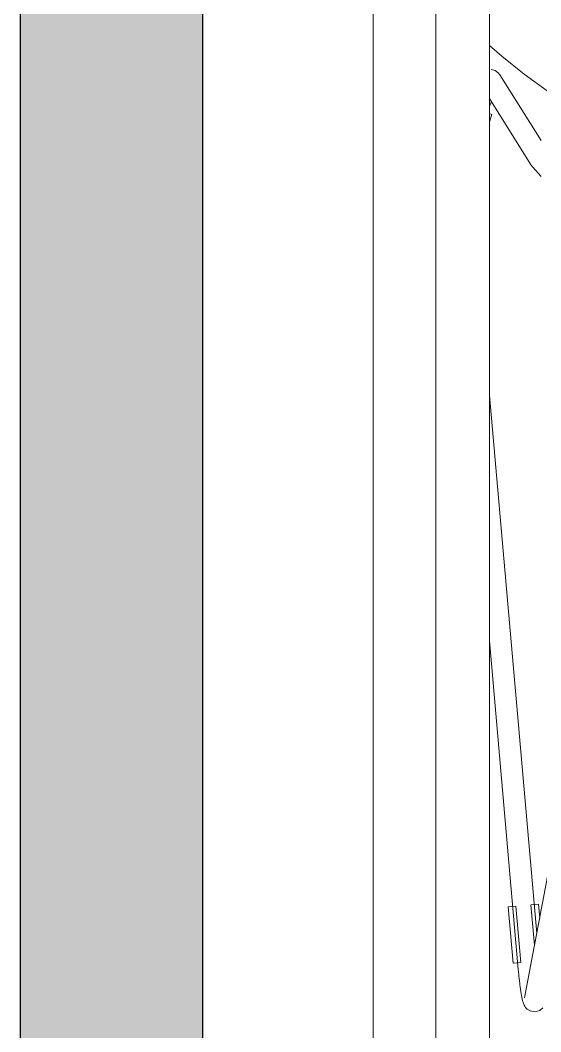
# Model space of a CAD drawing. Header units: millimetres. Extents: x 155927 to 295199, y -4084 to 97293.
# Drawn here: x 159615 to 159905, y 30354 to 30920 of the extents above; entities that cross this region are included whole.
import ezdxf

# ---------------------------------------------------------------- set-up
doc = ezdxf.new("R2010")
doc.units = ezdxf.units.MM
doc.header["$MEASUREMENT"] = 0
for name, color, linetype, lineweight in [('A-WALL-PATT', 7, 'CONTINUOUS', 9), ('I-FURN', 8, 'CONTINUOUS', 9), ('I-WALL', 7, 'CONTINUOUS', 9)]:
    doc.layers.add(name, color=color, linetype=linetype, lineweight=lineweight)

msp = doc.modelspace()

# ---------------------------------------------------------------- hatches: boundary and pattern name
at = {"layer": 'A-WALL-PATT'}
msp.add_hatch(color=256, dxfattribs=at).paths.add_polyline_path([(159614.74, 29907.61), (159716.74, 29907.61), (159716.74, 34245.61), (159614.74, 34245.61), (159614.74, 30111.37)], flags=0)

# ---------------------------------------------------------------- linework, layer by layer
at = {"layer": 'I-FURN'}
for p, q in [((159811.78, 32485.19), (159811.78, 30085.19)), ((159846.78, 30085.19), (159846.78, 32485.19)), ((159846.78, 30085.19), (159846.78, 32485.19)), ((159876.78, 32485.19), (159876.78, 30085.19)), ((159876.78, 30905.31), (159883.66, 30899.39)), ((159883.66, 30899.39), (159896.19, 30889.45)), ((159880, 30891.41), (159877.77, 30891.99)), ((159881.73, 30890.18), (159880, 30891.41)), ((159881.73, 30890.18), (159882.63, 30889.06)), ((159905.66, 30852.29), (159882.63, 30889.06)), ((159896.19, 30889.45), (159909.11, 30880.01)), ((159876.78, 30875.78), (159899.76, 30839.1)), ((159877.12, 30871.9), (159876.88, 30871.24)), ((159877.35, 30872.54), (159877.12, 30871.9)), ((159877.59, 30873.18), (159877.35, 30872.54)), ((159877.82, 30873.8), (159877.59, 30873.18)), ((159876.78, 30862.8), (159878.1, 30866.87)), ((159877.15, 30867.18), (159878.1, 30866.87)), ((159899.76, 30839.1), (159899.98, 30838.78)), ((159899.98, 30838.78), (159900.16, 30838.52)), ((159900.16, 30838.52), (159900.34, 30838.29)), ((159900.34, 30838.29), (159900.51, 30838.07)), ((159900.51, 30838.07), (159900.69, 30837.85)), ((159900.69, 30837.85), (159900.88, 30837.62)), ((159900.88, 30837.62), (159901.08, 30837.38)), ((159901.08, 30837.38), (159901.3, 30837.13)), ((159901.3, 30837.13), (159901.52, 30836.86)), ((159901.52, 30836.86), (159901.77, 30836.58)), ((159901.77, 30836.58), (159902.02, 30836.28)), ((159902.02, 30836.28), (159902.3, 30835.98)), ((159902.3, 30835.98), (159902.58, 30835.65)), ((159902.58, 30835.65), (159902.89, 30835.32)), ((159902.89, 30835.32), (159903.2, 30834.97)), ((159903.2, 30834.97), (159903.53, 30834.6)), ((159903.53, 30834.6), (159903.87, 30834.22)), ((159903.87, 30834.22), (159904.23, 30833.83)), ((159904.23, 30833.83), (159904.6, 30833.43)), ((159904.6, 30833.43), (159904.98, 30833.02)), ((159904.98, 30833.02), (159905.37, 30832.59)), ((159905.37, 30832.59), (159905.77, 30832.16)), ((159903.21, 30409.1), (159876.78, 30709.85)), ((159876.78, 30572.73), (159892.92, 30389.08)), ((159915.21, 30472.52), (159896.4, 30373.23)), ((159887.34, 30424.1), (159889.39, 30424.28)), ((159890.1, 30392.69), (159887.34, 30424.1)), ((159889.39, 30424.28), (159891.45, 30424.46)), ((159894.34, 30393.06), (159891.58, 30424.47)), ((159900.02, 30425.21), (159902, 30402.73)), ((159900.15, 30425.22), (159902.21, 30425.4)), ((159902.21, 30425.4), (159904.26, 30425.58)), ((159904.95, 30417.69), (159904.26, 30425.58)), ((159892.15, 30392.87), (159890.1, 30392.69)), ((159894.21, 30393.05), (159892.15, 30392.87)), ((159892.93, 30388.92), (159892.92, 30389.08)), ((159893, 30388.17), (159892.93, 30388.92)), ((159893.07, 30387.42), (159893, 30388.17)), ((159893.14, 30386.67), (159893.07, 30387.42)), ((159893.22, 30385.93), (159893.14, 30386.67)), ((159893.29, 30385.19), (159893.22, 30385.93)), ((159893.37, 30384.46), (159893.29, 30385.19)), ((159893.45, 30383.73), (159893.37, 30384.46)), ((159893.53, 30383.01), (159893.45, 30383.73)), ((159893.61, 30382.3), (159893.53, 30383.01)), ((159893.7, 30381.6), (159893.61, 30382.3)), ((159893.78, 30380.91), (159893.7, 30381.6)), ((159893.87, 30380.24), (159893.78, 30380.91)), ((159893.96, 30379.58), (159893.87, 30380.24)), ((159894.05, 30378.93), (159893.96, 30379.58)), ((159894.14, 30378.29), (159894.05, 30378.93)), ((159894.23, 30377.67), (159894.14, 30378.29)), ((159894.32, 30377.07), (159894.23, 30377.67)), ((159894.41, 30376.48), (159894.32, 30377.07)), ((159894.5, 30375.92), (159894.41, 30376.48)), ((159894.6, 30375.36), (159894.5, 30375.92)), ((159894.69, 30374.83), (159894.6, 30375.36)), ((159894.78, 30374.32), (159894.69, 30374.83)), ((159894.88, 30373.82), (159894.78, 30374.32)), ((159894.98, 30373.34), (159894.88, 30373.82)), ((159895.07, 30372.88), (159894.98, 30373.34)), ((159895.17, 30372.44), (159895.07, 30372.88)), ((159895.27, 30372.01), (159895.17, 30372.44)), ((159895.37, 30371.6), (159895.27, 30372.01)), ((159895.48, 30371.2), (159895.37, 30371.6)), ((159895.6, 30370.8), (159895.48, 30371.2)), ((159895.72, 30370.41), (159895.6, 30370.8)), ((159895.86, 30370), (159895.72, 30370.41)), ((159896.03, 30369.58), (159895.86, 30370)), ((159896.25, 30369.1), (159896.03, 30369.58)), ((159896.55, 30368.54), (159896.25, 30369.1)), ((159897.03, 30367.84), (159896.55, 30368.54)), ((159897.89, 30366.93), (159897.03, 30367.84)), ((159899.54, 30365.89), (159897.89, 30366.93)), ((159902.3, 30365.4), (159899.54, 30365.89)), ((159905.05, 30366.24), (159902.3, 30365.4)), ((159905.05, 30366.24), (159906.63, 30367.56))]:
    msp.add_line(p, q, dxfattribs=at)
at = {"layer": 'I-WALL', "lineweight": 30}
for p, q in [((159614.74, 34245.61), (159614.74, 29907.61)), ((159716.74, 29907.61), (159716.74, 34245.61))]:
    msp.add_line(p, q, dxfattribs=at)

doc.saveas('drawing.dxf')
